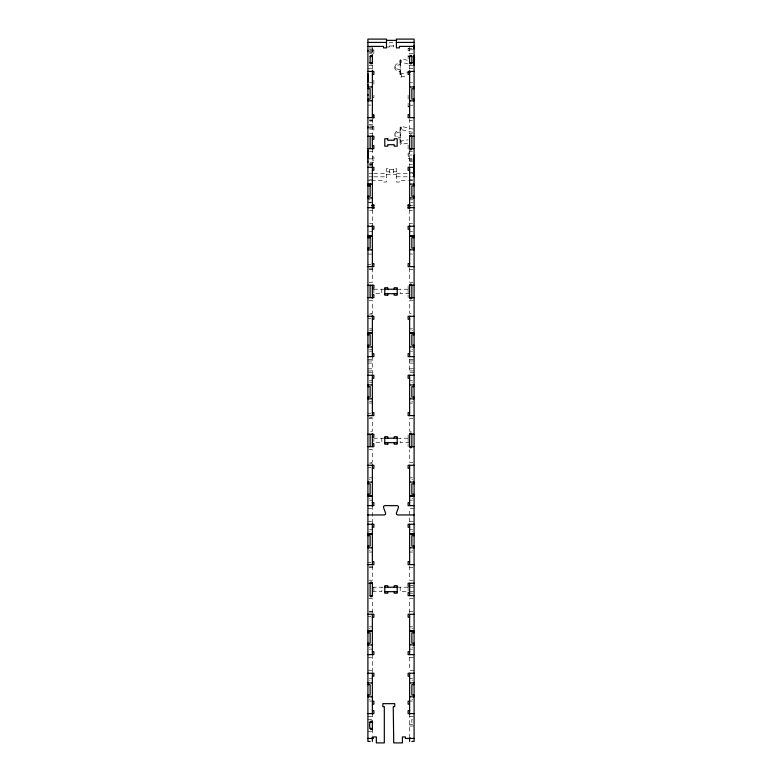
<?xml version="1.0" encoding="UTF-8"?>
<svg xmlns="http://www.w3.org/2000/svg" width="782" height="782" viewBox="0 0 782 782"><rect width="100%" height="100%" fill="white"/><g stroke="black" fill="none" stroke-linecap="round" stroke-linejoin="round"><path stroke-width="0.59" stroke-dasharray="3.91 2.93" d="M400.179 63.645L400.208 60.331L400.179 76.382A1.496 0.997 0 0 0 400.619 77.086L407.119 76.098M413.658 129.216L401.401 126.43L400.208 127.231L400.179 130.399A5.22 3.49 0 0 0 397.334 130.965L395.819 131.982A5.22 3.49 0 0 0 395.819 135.794L397.324 136.811M400.208 127.231L400.179 143.692A1.496 0.997 0 0 0 400.619 144.396L408.214 143.155M400.179 73.058A1.496 0.997 0 0 0 400.619 73.762L407.119 72.785M400.179 140.369A1.496 0.997 0 0 0 400.619 141.073L408.214 139.831M369.387 53.381L372.369 53.049M412.407 719.313L411.85 719.323L411.85 724.523M389.465 45.991L393.434 45.991M386.484 46.988L389.465 46.988L389.465 42.678L393.434 42.678L393.434 46.988M369.016 47.985L373.864 47.985L373.864 53.303L372.369 53.303M408.126 48.699L414.089 48.699M369.573 49.315L372.369 49.315M409.621 49.813L414.089 49.813M372.369 49.98L373.864 49.98M369.573 50.429L372.369 50.429M409.621 50.693L408.126 50.693L408.126 45.385M369.094 51.309L373.864 51.309M369.573 52.414L372.369 52.414M412.974 53.479L408.126 53.362L408.126 58.67M408.126 56.675L409.621 56.675M369.016 65.708L372.369 65.708M409.621 65.649L414.089 65.649M367.902 68.445L372.369 68.445M409.621 68.445L412.974 68.445M369.387 82.736L372.369 82.736M409.621 82.736L412.603 82.736M372.369 97.545L373.864 97.545L373.864 92.227M367.902 105.081L370.883 105.081M409.621 105.199L412.974 105.199M408.126 106.528L409.621 106.528M369.573 119.959L372.369 119.959M369.573 120.614L372.369 120.614M409.621 120.614L412.407 120.614M369.573 121.063L372.369 121.063M369.016 124.612L373.864 124.612L373.864 129.929L372.369 129.929M369.573 125.941L372.369 125.941M372.369 126.606L373.864 126.606M369.573 127.046L372.369 127.046M369.094 127.935L373.864 127.935M369.573 129.04L372.369 129.04M369.573 133.272L372.369 133.272M409.621 133.272L412.407 133.272M369.573 151.649L372.369 151.649M409.621 151.649L412.407 151.649M409.621 153.057L408.126 153.057L408.126 158.365L414.089 158.365M408.126 155.051L414.089 155.051M408.126 156.371L409.621 156.371M372.369 156.889L373.864 156.889L373.864 162.197L367.902 162.197M369.016 158.883L373.864 158.883M409.621 159.479L412.407 159.479M372.369 160.212L373.864 160.212M409.621 160.359L412.407 160.359M409.621 161.473L412.407 161.473M369.387 163.311L372.369 163.311M369.573 164.191L372.369 164.191M369.573 164.318L372.369 164.318M409.621 164.318L412.407 164.318M369.573 165.305L372.369 165.305M389.465 169.499L393.434 169.499M386.484 171.825L389.465 171.825M393.434 171.825L396.415 171.825M409.621 172.499L412.974 172.499M369.065 173.487L372.545 173.487M373.708 173.487L386.484 173.487M396.415 173.487L410.55 173.487M411.733 173.487L414.089 173.487M386.484 174.513L396.415 174.513M369.065 176.81L372.545 176.81M373.708 176.81L386.484 176.81M396.415 176.81L410.55 176.81M411.733 176.81L414.089 176.81M369.387 179.85L372.369 179.85M409.621 179.85L412.603 179.85M367.902 180.554L370.297 180.554M371.499 180.554L383.503 180.554L383.503 182.04L386.484 182.04L386.484 168.501L389.465 168.501L389.465 172.822L393.434 172.822L393.434 168.501L396.415 168.501L396.415 182.04L399.397 182.04L399.397 180.554L408.439 180.554M409.563 180.554L412.955 180.554M367.902 199.801L370.14 199.801M409.621 199.801L412.974 199.801M367.902 202.196L370.883 202.196M369.016 202.597L372.369 202.597M410.736 202.597L412.974 202.597M410.736 205.578L412.974 205.578M369.573 210.632L372.369 210.632M409.621 210.632L412.407 210.632M369.573 223.29L372.369 223.29M409.621 223.29L412.407 223.29M369.387 231.726L372.369 231.726M409.621 231.726L412.603 231.726M367.902 254.072L372.369 254.072M409.621 254.072L412.603 254.072M367.902 264.384L370.883 264.384M369.387 268.861L372.369 268.861M369.016 269.604L372.369 269.604M409.621 269.604L412.974 269.604M369.016 282.273L372.369 282.273L372.369 267.62M412.974 282.273L409.621 282.273L409.621 267.62M409.621 288.226L408.126 288.226L408.126 285.244M373.552 289.223L384.783 289.223M397.207 289.223L409.621 289.223M375.907 293.69L381.812 293.69L381.812 289.223M409.621 293.69L400.179 293.69L400.179 289.223M369.016 300.64L372.369 300.64L372.369 313.308L369.016 313.308M412.974 300.64L409.621 300.64L409.621 313.308L412.974 313.308M369.387 314.051L372.369 314.051M367.902 318.518L370.883 318.518M369.387 328.841L372.369 328.841M409.621 328.841L412.603 328.841M369.387 330.327L372.369 330.327M411.85 330.327L412.603 330.327M369.387 349.701L372.369 349.701M411.85 349.701L412.603 349.701M369.387 351.186L372.369 351.186M409.621 351.186L412.603 351.186M367.902 359.622L372.369 359.622M409.621 359.622L414.089 359.622M367.902 360.981L372.369 360.981M409.621 360.981L414.089 360.981M367.902 363.112L372.369 363.112M409.621 363.112L414.089 363.112M367.902 368.791L372.369 368.791M409.621 368.791L414.089 368.791M367.902 370.922L372.369 370.922M409.621 370.922L414.089 370.922M367.902 372.281L372.369 372.281M414.089 372.281L409.621 372.281L409.621 357.638M369.387 380.717L372.369 380.717M409.621 380.717L412.603 380.717M369.387 382.202L372.369 382.202M411.85 382.202L412.603 382.202M369.387 401.577L372.369 401.577M411.85 401.577L412.603 401.577M369.387 403.062L372.369 403.062M409.621 403.062L412.603 403.062M367.902 413.385L370.883 413.385M369.387 417.852L372.369 417.49M369.016 418.595L372.369 418.595L372.369 431.263L369.016 431.263M412.974 418.595L409.621 418.595L409.621 431.263L412.974 431.263M409.621 437.216L408.126 437.216L408.126 434.235M373.561 438.213L384.793 438.213M397.217 438.213L409.631 438.213M375.917 442.68L381.821 442.68L381.821 438.213M409.631 442.68L400.188 442.68L400.188 438.213M369.016 449.63L372.369 449.63L372.369 462.299L369.016 462.299M412.974 462.299L409.621 462.299L409.621 449.63M369.387 463.042L372.369 463.413M367.902 467.519L370.883 467.519M369.387 477.831L372.369 477.831M409.621 477.831L412.603 477.831M369.387 479.317L370.14 479.317M411.85 479.317L412.603 479.317M369.387 498.691L370.14 498.691M411.85 498.691L412.603 498.691M369.387 500.177L372.369 500.177M409.621 500.177L412.603 500.177M367.902 508.613L372.369 508.613M414.089 508.613L409.621 508.613L409.621 523.266M367.902 521.271L372.369 521.271M409.621 521.271L414.089 521.271M369.387 529.707L372.369 529.707M409.621 529.707L412.603 529.707M369.387 531.193L370.14 531.193M411.85 531.193L412.603 531.193M369.387 550.567L370.14 550.567M411.85 550.567L412.603 550.567M369.387 552.053L372.369 552.053M409.621 552.053L412.603 552.053M367.902 562.375L370.883 562.375M369.387 566.842L372.369 566.842M369.016 567.585L372.369 567.585M409.621 567.585L412.974 567.585M369.016 580.254L372.369 580.254L372.369 565.601M412.974 580.254L409.621 580.254L409.621 565.601M409.621 585.718L414.089 585.718M372.379 587.204L384.793 587.204M397.217 587.204L408.448 587.204M409.621 587.204L414.098 587.204M372.379 591.671L381.821 591.671L381.821 587.204M406.093 591.671L400.188 591.671L400.188 587.204M409.621 591.671L414.098 591.671M409.621 593.167L412.974 593.167M369.016 598.631L372.369 598.631L372.369 613.274M412.974 598.631L409.621 598.631L409.621 613.274M369.016 611.289L372.369 611.289M409.621 611.289L412.974 611.289M369.387 612.032L372.369 612.032M367.902 616.509L370.883 616.509M369.387 626.822L372.369 626.822M409.621 626.822L412.603 626.822M369.387 628.308L370.14 628.308M411.85 628.308L412.603 628.308M369.387 647.682L370.14 647.682M411.85 647.682L412.603 647.682M369.387 649.168L372.369 649.168M409.621 649.168L412.603 649.168M367.902 657.603L372.369 657.603M409.621 657.603L414.089 657.603M367.902 670.262L372.369 670.262M414.089 670.262L409.621 670.262L409.621 655.619M369.387 678.698L372.369 678.698M409.621 678.698L412.603 678.698M369.387 680.184L370.14 680.184M411.85 680.184L412.603 680.184M369.387 699.558L370.14 699.558M411.85 699.558L412.603 699.558M369.387 701.043L372.369 701.043M409.621 701.043L412.603 701.043M367.902 716.576L372.369 716.576M409.621 716.576L414.089 716.576M367.902 719.313L372.369 719.313L372.369 713.595M409.621 724.523L412.603 724.523M409.621 726.019L414.089 726.019M367.902 731.473L372.369 731.473M400.179 139.04L399.231 138.981A5.239 3.509 0 0 1 398.752 138.903M400.179 70.067L395.819 68.493A5.22 3.49 0 0 1 395.819 64.671L396.494 64.114A5.22 3.49 0 0 1 400.198 63.088C398.106 56.832 405.379 59.598 408.214 60.634M400.179 137.378L398.263 137.133M408.214 63.958L401.674 62.423L400.423 62.873A1.496 1.007 0 0 0 400.179 63.42M412.573 132.285L401.674 129.734L400.423 130.183A1.505 1.007 0 0 0 400.179 130.731M400.179 73.889L400.208 74.486L400.179 71.172M400.179 141.61L400.208 142.207L400.179 129.069M400.179 61.758L400.208 74.906L400.179 71.729L399.231 71.67A5.239 3.509 0 0 1 397.784 71.338L395.33 69.53A5.239 3.509 0 0 1 395.321 66.939L395.555 66.636A5.083 3.402 0 0 1 396.494 65.776A5.171 3.46 0 0 1 397.784 65.141A5.239 3.509 0 0 1 400.188 64.72M409.621 47.379L409.621 54.29M409.621 65.15L409.621 69.637M409.621 118.708L409.621 133.918M409.621 150.066L409.621 166.302M409.621 209.752L409.621 225.324M409.621 713.595L409.621 738.433M408.126 95.228L408.126 100.546M408.126 103.204L408.126 108.522M408.126 145.081L408.126 150.388M408.126 289.223L408.126 293.69M408.126 294.687L408.126 297.668M408.136 438.213L408.136 442.68M408.126 443.677L408.126 446.659M408.136 587.204L408.136 591.671M401.674 60.351L401.674 61.592M401.674 74.055L401.674 76.959M401.674 126.831L401.674 129.323M401.674 141.366L401.674 142.197M401.674 143.028L401.674 143.859M394.969 66.578L394.969 68.239M394.969 133.888L394.969 135.55M373.864 80.263L373.864 85.58M373.864 289.223L373.864 293.69M373.874 439.328L373.874 441.566M373.874 587.204L373.874 591.671M372.369 47.858L372.369 55.483M372.369 65.121L372.369 71.426M372.369 119.069L372.369 136.254M372.369 148.668L372.369 167.299M372.369 209.752L372.369 227.298M372.369 356.641L372.369 375.262M372.369 505.631L372.369 524.253M372.369 654.622L372.369 673.243M372.369 729.01L372.369 738.433M400.179 132.06A5.259 3.519 0 0 0 398.752 132.197A5.142 3.441 0 0 0 397.784 132.451L396.494 133.087A5.054 3.382 0 0 0 395.555 133.947L395.33 134.269A5.239 3.509 0 0 0 395.321 136.821"/><path stroke-width="1.17" d="M367.902 162.197L367.902 161.092M367.902 158.883L367.902 150.31M367.902 127.935L367.902 126.831M367.902 95.551L367.902 94.446M367.902 85.58L367.902 84.476M367.902 82.257L367.902 73.694M367.902 51.309L367.902 50.204M414.089 176.81L414.089 155.051M414.089 65.277L414.089 55.356M414.089 48.699L414.089 45.385M372.369 728.677C369.495 732.216 369.026 723.555 370.14 722.294A1.114 1.114 0 0 1 371.255 721.17A1.114 1.114 0 0 1 372.369 722.294L369.387 722.294M408.214 72.521L410.394 72.012M386.494 40.361L396.435 40.361M367.902 42.423L386.484 42.423M396.415 42.423L414.089 42.423M367.902 46.402L383.522 46.402L383.522 47.888L386.494 47.888L386.484 39.1L367.902 39.1L367.902 741.414L370.14 741.414M414.089 46.402L399.407 46.402L399.407 47.888L396.435 47.888L396.415 39.1L414.089 39.1L414.089 741.414L411.85 741.414M370.14 56.519L372.369 56.519A1.114 1.114 0 0 0 371.255 55.405A1.114 1.114 0 0 0 370.14 56.519L370.14 62.736A1.114 1.114 0 0 0 371.255 63.85A1.114 1.114 0 0 0 372.369 62.736L369.387 62.736M409.621 62.736A1.114 1.114 0 0 0 410.736 63.85A1.114 1.114 0 0 0 411.85 62.736L411.85 56.46L409.621 56.46L409.621 62.736L412.974 62.668M367.902 71.426L373.864 71.426L373.864 74.407L372.369 74.407M414.089 71.426L408.126 71.426L408.126 74.407L409.621 74.407M367.902 86.929L372.369 86.988M409.621 86.988L414.089 86.929M367.902 88.689L370.14 88.689L370.14 99.119L367.902 99.119M414.089 88.689L411.85 88.689L411.85 99.119L414.089 99.119M367.902 100.819L372.369 100.819M409.621 100.888L414.089 100.819M372.369 114.651L373.864 114.651L373.864 117.965M409.621 114.651L408.126 114.651L408.126 117.632L414.089 117.632M372.369 115.971L373.864 115.971M367.902 117.632L373.864 117.632M367.902 136.254L373.864 136.254L373.864 139.235L372.369 139.235M409.621 136.254A1.114 1.114 0 0 1 410.736 135.139A1.114 1.114 0 0 1 411.85 136.254L411.85 148.668A1.114 1.114 0 0 1 410.736 149.792A1.114 1.114 0 0 1 409.621 148.668L409.621 136.254L414.089 136.254M372.369 145.696L373.864 145.696L373.864 148.668L367.902 148.668M409.621 148.668L414.089 148.668M367.902 167.299L373.864 167.299L373.864 170.28L372.369 170.28M414.089 167.299L408.126 167.299L408.126 170.28L409.621 170.28M367.902 184.044L372.369 184.102M409.621 184.102L414.089 184.102M367.902 185.803L370.14 185.803M414.089 185.803L411.85 185.803L411.85 196.233L414.089 196.233M367.902 196.233L370.14 196.233L370.14 183.575M367.902 197.934L372.369 197.934M409.621 197.934L414.089 197.934M372.369 204.669L373.864 204.669L373.864 208.559M409.621 204.669L408.126 204.669L408.126 208.559M371.479 205.578L373.864 205.578M408.126 205.578L410.511 205.578M367.902 207.65L373.864 207.65M408.126 207.65L414.089 207.65M367.902 226.272L373.864 226.272L373.864 229.253L372.369 229.253M414.089 226.272L408.126 226.272L408.126 229.253L409.621 229.253M371.626 235.92L367.902 235.92L372.369 235.978M410.364 235.92L414.089 235.92L409.621 235.978M367.902 237.679L370.14 237.679M414.089 237.679L411.85 237.679L411.85 248.109L414.089 248.109M367.902 248.109L370.14 248.109L370.14 235.45M367.902 249.81L372.369 249.878M409.621 249.81L414.089 249.81M372.369 263.642L373.864 263.642L373.864 266.623L367.902 266.623M409.621 263.642L408.126 263.642L408.126 266.623L414.089 266.623M367.902 285.244L373.864 285.244L373.864 288.226L372.369 288.226M409.621 285.244A1.114 1.114 0 0 1 410.736 284.13A1.114 1.114 0 0 1 411.85 285.244L411.85 297.668A1.114 1.114 0 0 1 410.736 298.783A1.114 1.114 0 0 1 409.621 297.668L409.621 285.244L414.089 285.244M384.783 289.223L397.207 289.223M384.783 293.69L397.207 293.69M372.369 294.687L373.864 294.687L373.864 297.668L367.902 297.668M387.774 295.185L384.773 295.185L384.793 287.727L387.774 287.727L387.755 289.223M409.621 297.668L414.089 297.668M367.902 316.29L373.864 316.29L373.864 319.271L372.369 319.271M414.089 316.29L408.126 316.29L408.126 319.271L409.621 319.271M368.645 333.034L372.369 333.034L367.902 333.103M413.346 333.034L409.621 333.034L414.089 333.103M367.902 334.804L370.14 334.804L370.14 345.233L367.902 345.233M414.089 334.804L411.85 334.804L411.85 345.233L414.089 345.233M367.902 346.993L372.369 346.934M409.621 346.934L414.089 346.993M372.369 353.66L373.864 353.66L373.864 356.641L367.902 356.641M409.621 353.66L408.126 353.66L408.126 356.641L414.089 356.641M367.902 375.262L373.864 375.262L373.864 378.244L372.369 378.244M414.089 375.262L408.126 375.262L408.126 378.244L409.621 378.244M367.902 384.979L372.369 384.91M409.621 384.979L414.089 384.979M367.902 386.679L370.14 386.679L370.14 397.1L367.902 397.1M414.089 386.679L411.85 386.679L411.85 397.1L414.089 397.1M367.902 398.869L372.369 398.8M409.621 398.8L414.089 398.869M372.369 412.632L373.864 412.632L373.864 415.613L367.902 415.613M409.621 412.632L408.126 412.632L408.126 415.613L414.089 415.613M367.902 434.235L373.864 434.235L373.864 437.216L372.369 437.216M409.621 434.235A1.114 1.114 0 0 1 410.736 433.12A1.114 1.114 0 0 1 411.85 434.235L411.85 446.659A1.114 1.114 0 0 1 410.736 447.773A1.114 1.114 0 0 1 409.621 446.659L409.621 434.235L414.089 434.235M384.793 438.213L397.217 438.213M384.793 442.68L397.217 442.68M372.369 443.677L373.864 443.677L373.864 446.659L367.902 446.659M387.774 444.176L384.773 444.176L384.773 436.727L387.774 436.727L387.755 438.213M409.621 446.659L414.089 446.659M367.902 465.28L373.864 465.28L373.864 468.262L372.369 468.262M414.089 465.28L408.126 465.28L408.126 468.262L409.621 468.262M367.902 482.093L372.369 482.093M409.621 482.025L414.089 482.093M367.902 483.794L370.14 483.794L370.14 494.224L367.902 494.224M414.089 483.794L411.85 483.794L411.85 494.224L414.089 494.224M367.902 495.925L372.369 495.925L368.645 495.983M409.621 495.925L414.089 495.925L410.364 495.983M372.369 502.65L373.864 502.65L373.864 505.631L367.902 505.631M409.621 502.65L408.126 502.65L408.126 505.631L414.089 505.631M367.902 514.947L384.138 514.947A1.486 1.486 0 0 0 385.536 512.933L383.542 507.547A1.486 1.486 0 0 1 384.969 505.631L397.354 505.671A1.486 1.486 0 0 1 398.449 507.547L396.454 512.933A1.486 1.486 0 0 0 397.852 514.947L414.089 514.947M367.902 524.253L373.864 524.253L373.864 527.234L372.369 527.234M414.089 524.253L408.126 524.253L408.126 527.234L409.621 527.234M371.626 533.901L367.902 533.901L372.369 533.969M413.346 533.901L409.621 533.901L414.089 533.969M367.902 535.67L370.14 535.67L370.14 546.1L367.902 546.1M414.089 535.67L411.85 535.67L411.85 546.1L414.089 546.1M367.902 547.801L372.369 547.859M409.621 547.801L414.089 547.859M372.369 561.623L373.864 561.623L373.864 564.604L367.902 564.604M409.621 561.623L408.126 561.623L408.126 564.604L414.089 564.604M369.016 583.235L372.369 583.235L372.369 595.649A1.114 1.114 0 0 1 371.255 596.764A1.114 1.114 0 0 1 370.14 595.649L370.14 583.235A1.114 1.114 0 0 1 371.255 582.111A1.114 1.114 0 0 1 372.369 583.235M414.089 583.235L408.126 583.235L408.126 586.207L409.621 586.207M384.793 587.204L397.217 587.204M384.793 591.671L397.217 591.671M409.621 592.668L408.126 592.668L408.126 595.649L414.089 595.649M370.14 595.649L372.369 595.649M367.902 614.271L373.864 614.271L373.864 617.252L372.369 617.252M414.089 614.271L408.126 614.271L408.126 617.252L409.621 617.252M367.902 631.015L371.626 631.015M409.621 631.015L413.346 631.015M367.902 631.084L372.369 631.084M409.621 631.084L414.089 631.084M367.902 632.785L370.14 632.785L370.14 643.215L367.902 643.215M414.089 632.785L411.85 632.785L411.85 643.215L414.089 643.215M367.902 644.915L372.369 644.974M409.621 644.915L414.089 644.915M372.369 651.641L373.864 651.641L373.864 654.622L367.902 654.622M409.621 651.641L408.126 651.641L408.126 654.622L414.089 654.622M367.902 673.243L373.864 673.243L373.864 676.225L372.369 676.225M414.089 673.243L408.126 673.243L408.126 676.225L409.621 676.225M367.902 682.891L372.369 682.96M409.621 682.891L414.089 682.96M367.902 684.661L370.14 684.661L370.14 695.09L367.902 695.09M414.089 684.661L411.85 684.661L411.85 695.09L414.089 695.09M367.902 696.791L372.369 696.85M409.621 696.791L414.089 696.85M372.369 701.18L373.864 701.18L373.864 704.162L372.369 704.162M409.621 701.18L408.126 701.18L408.126 704.162L409.621 704.162M372.369 710.623L373.864 710.623L373.864 713.595L367.902 713.595M409.621 710.623L408.126 710.623L408.126 713.595L414.089 713.595M370.14 728.501L372.369 728.501M371.626 738.003L372.369 738.003L372.369 741.414M410.364 738.003L409.621 738.003L409.621 741.414M367.902 738.433L373.366 738.433L373.366 736.937L376.347 736.937L376.347 742.9L384.314 742.9L384.314 706.645L382.818 706.645L382.818 703.663L394.744 703.663L394.744 706.645L393.248 706.645L393.727 742.9L402.417 742.9L402.417 736.937L405.399 736.937L405.399 738.433L414.089 738.433M409.621 70.761L409.621 117.632M409.621 167.192L409.621 208.833M409.621 225.324L409.621 266.623M409.621 316.29L409.621 356.641M409.621 375.262L409.621 415.613M409.621 465.28L409.621 505.631M409.621 524.253L409.621 564.604M409.621 583.235L409.621 595.649M409.621 614.271L409.621 654.622M409.621 673.243L409.621 714.347M394.216 289.223L394.236 287.727L397.217 287.727L397.188 295.185L394.216 295.185L394.236 293.69M394.216 438.213L394.236 436.727L397.217 436.727L397.188 444.176L394.216 444.176L394.236 442.68M394.236 587.204L394.236 585.718L397.217 585.718L397.217 593.167L394.236 593.167L394.236 591.671M387.774 293.69L387.755 295.185M387.774 442.68L387.755 444.176M387.774 587.204L387.774 585.718L384.793 585.718L384.793 593.167L387.774 593.167L387.774 591.671M372.369 54.789L372.369 63.479M372.369 70.263L372.369 117.965M372.369 135.511L372.369 149.303M372.369 166.566L372.369 208.833M372.369 225.324L372.369 267.033M372.369 285.244L372.369 297.668A1.114 1.114 0 0 1 372.193 298.274M372.369 315.469L372.369 356.641M372.369 375.262L372.369 415.613M372.369 446.659L372.369 434.235A1.114 1.114 0 0 0 372.193 433.629M372.369 464.87L372.369 506.374M372.369 523.51L372.369 565.015M372.369 614.271L372.369 654.622M372.369 673.243L372.369 714.347M372.369 720.799L372.369 729.987M370.14 136.254L370.14 148.668M370.14 285.244L370.14 297.668M370.14 434.235L370.14 446.659M409.621 56.519A1.114 1.114 0 0 1 410.736 55.405A1.114 1.114 0 0 1 411.85 56.519M387.755 138.737L384.773 138.737L384.773 146.185L387.755 146.185L387.755 144.699L394.216 144.699L394.216 146.185L397.188 146.185L397.188 138.737L394.216 138.737L394.216 140.232L387.755 140.232L387.755 138.737"/></g></svg>
